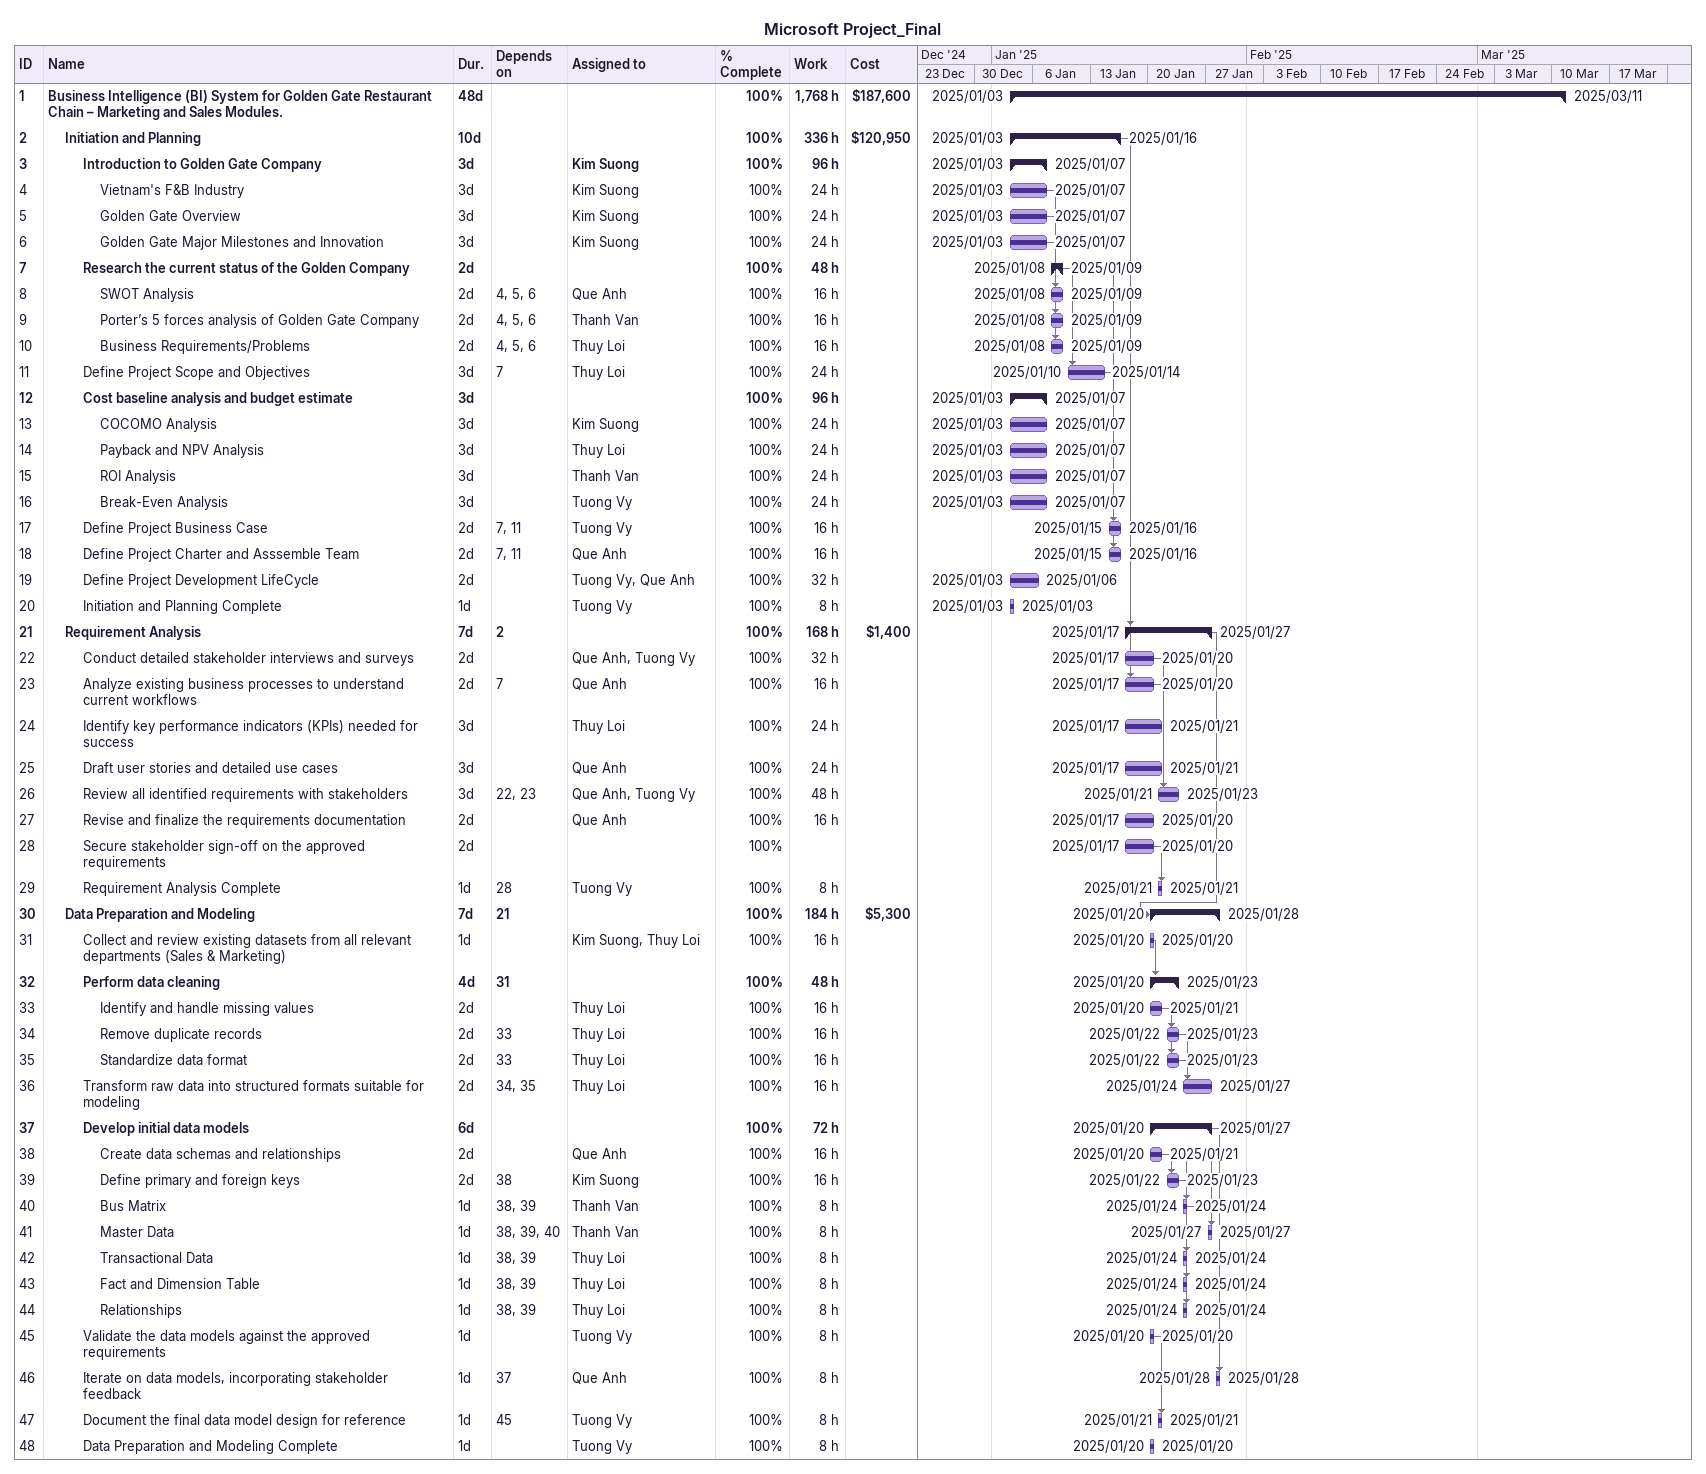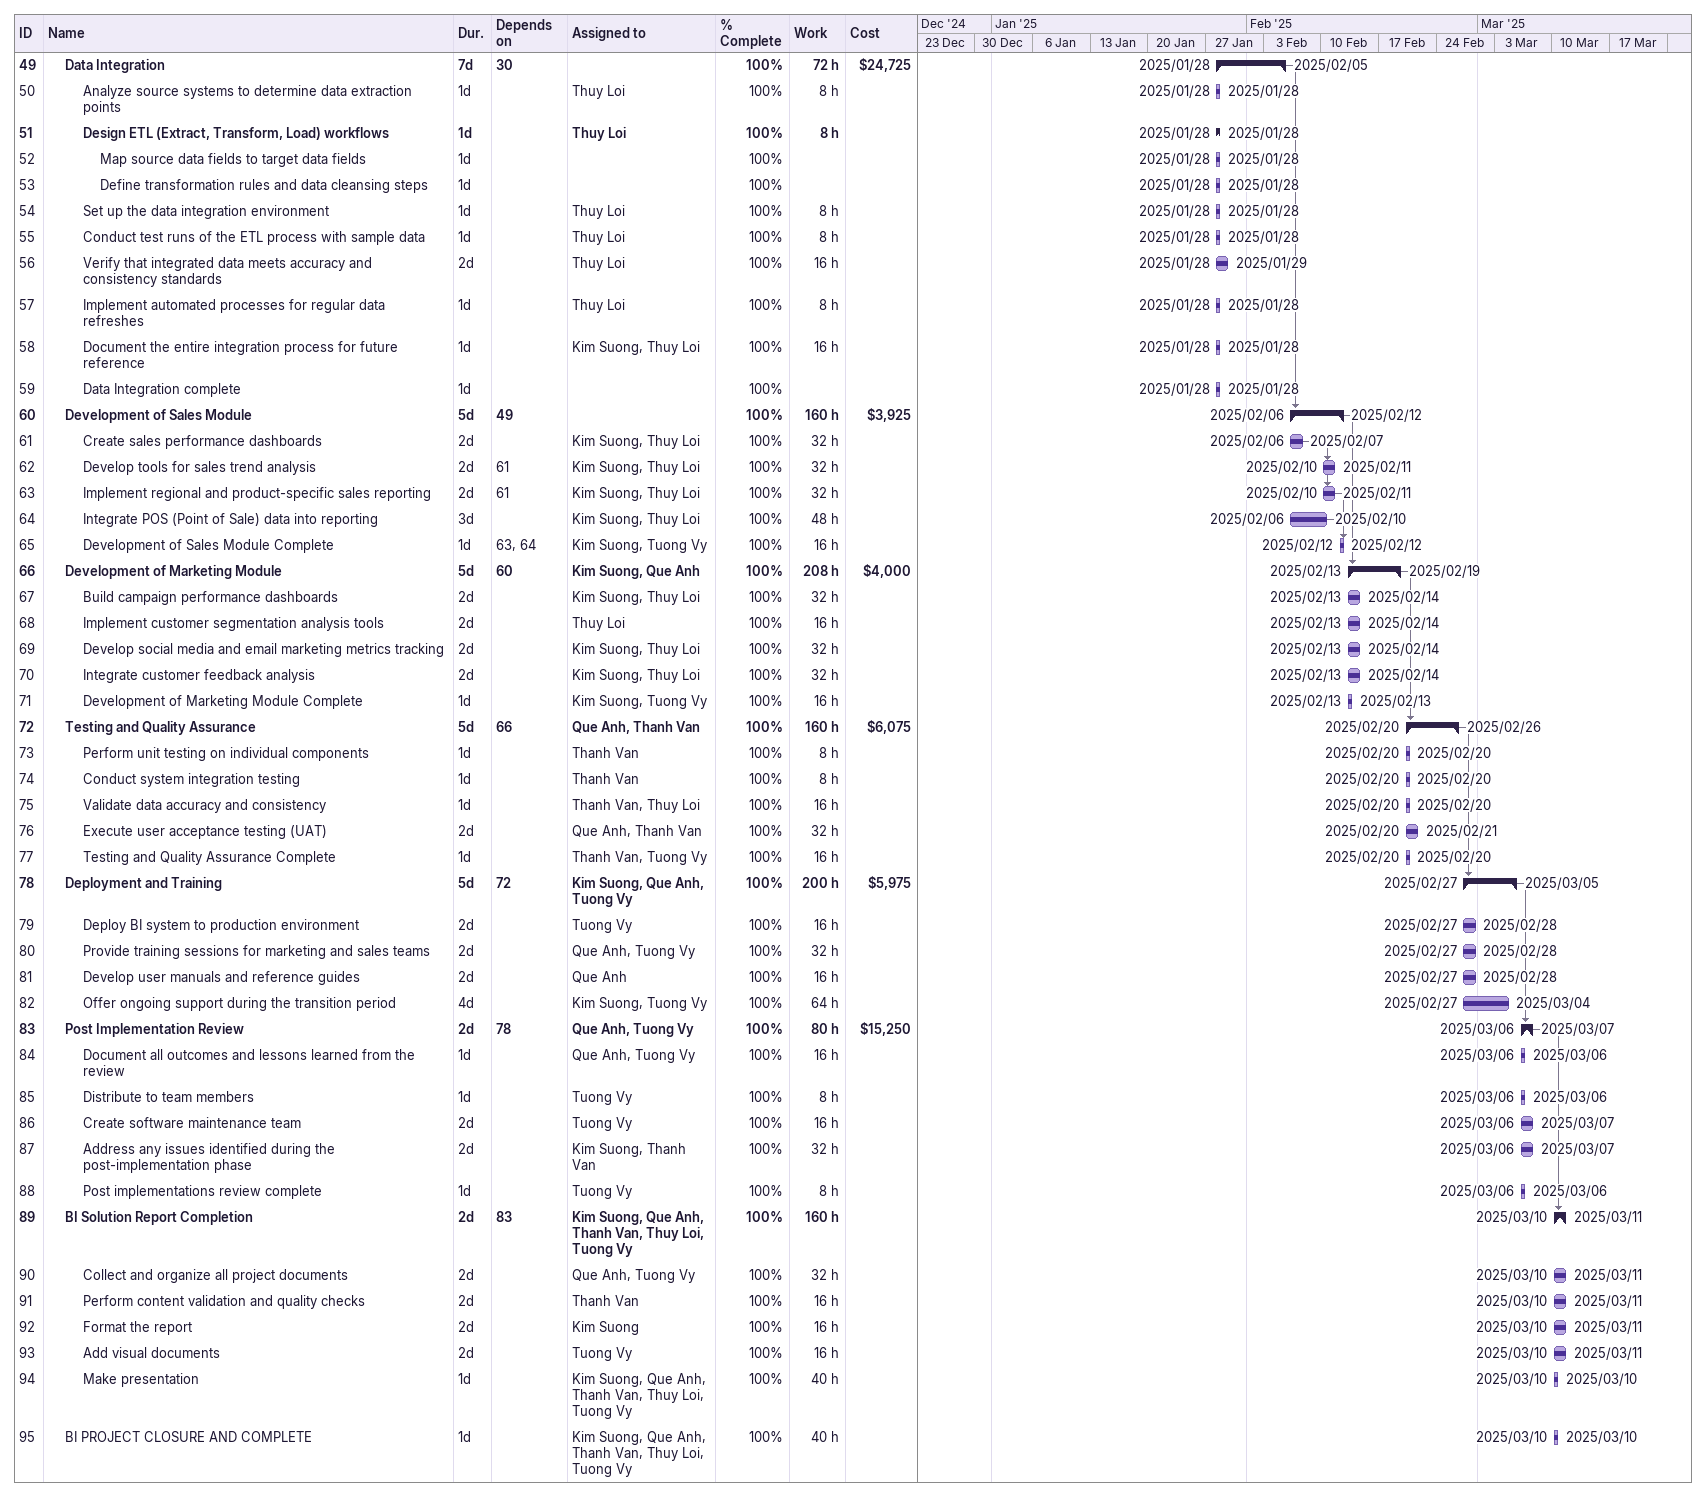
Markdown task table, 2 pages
Microsoft Project_Final

| ID | Level | Task | Duration | Start | Finish | Predecessors | Resources | % complete | Work (h) | Cost ($) |
|---|---|---|---|---|---|---|---|---|---|---|
| 1 | 1 | **Business Intelligence (BI) System for Golden Gate Restaurant Chain – Marketing and Sales Modules.** | 48d | 2025-01-03 | 2025-03-11 |  |  | 100 | 1768 | 187600 |
| 2 | 2 | **Initiation and Planning** | 10d | 2025-01-03 | 2025-01-16 |  |  | 100 | 336 | 120950 |
| 3 | 3 | **Introduction to Golden Gate Company** | 3d | 2025-01-03 | 2025-01-07 |  | Kim Suong | 100 | 96 |  |
| 4 | 4 | Vietnam's F&B Industry | 3d | 2025-01-03 | 2025-01-07 |  | Kim Suong | 100 | 24 |  |
| 5 | 4 | Golden Gate Overview | 3d | 2025-01-03 | 2025-01-07 |  | Kim Suong | 100 | 24 |  |
| 6 | 4 | Golden Gate Major Milestones and Innovation | 3d | 2025-01-03 | 2025-01-07 |  | Kim Suong | 100 | 24 |  |
| 7 | 3 | **Research the current status of the Golden Company** | 2d | 2025-01-08 | 2025-01-09 |  |  | 100 | 48 |  |
| 8 | 4 | SWOT Analysis | 2d | 2025-01-08 | 2025-01-09 | 4, 5, 6 | Que Anh | 100 | 16 |  |
| 9 | 4 | Porter’s 5 forces analysis of Golden Gate Company | 2d | 2025-01-08 | 2025-01-09 | 4, 5, 6 | Thanh Van | 100 | 16 |  |
| 10 | 4 | Business Requirements/Problems | 2d | 2025-01-08 | 2025-01-09 | 4, 5, 6 | Thuy Loi | 100 | 16 |  |
| 11 | 3 | Define Project Scope and Objectives | 3d | 2025-01-10 | 2025-01-14 | 7 | Thuy Loi | 100 | 24 |  |
| 12 | 3 | **Cost baseline analysis and budget estimate** | 3d | 2025-01-03 | 2025-01-07 |  |  | 100 | 96 |  |
| 13 | 4 | COCOMO Analysis | 3d | 2025-01-03 | 2025-01-07 |  | Kim Suong | 100 | 24 |  |
| 14 | 4 | Payback and NPV Analysis | 3d | 2025-01-03 | 2025-01-07 |  | Thuy Loi | 100 | 24 |  |
| 15 | 4 | ROI Analysis | 3d | 2025-01-03 | 2025-01-07 |  | Thanh Van | 100 | 24 |  |
| 16 | 4 | Break-Even Analysis | 3d | 2025-01-03 | 2025-01-07 |  | Tuong Vy | 100 | 24 |  |
| 17 | 3 | Define Project Business Case | 2d | 2025-01-15 | 2025-01-16 | 7, 11 | Tuong Vy | 100 | 16 |  |
| 18 | 3 | Define Project Charter and Asssemble Team | 2d | 2025-01-15 | 2025-01-16 | 7, 11 | Que Anh | 100 | 16 |  |
| 19 | 3 | Define Project Development LifeCycle | 2d | 2025-01-03 | 2025-01-06 |  | Tuong Vy, Que Anh | 100 | 32 |  |
| 20 | 3 | Initiation and Planning Complete | 1d | 2025-01-03 | 2025-01-03 |  | Tuong Vy | 100 | 8 |  |
| 21 | 2 | **Requirement Analysis** | 7d | 2025-01-17 | 2025-01-27 | 2 |  | 100 | 168 | 1400 |
| 22 | 3 | Conduct detailed stakeholder interviews and surveys | 2d | 2025-01-17 | 2025-01-20 |  | Que Anh, Tuong Vy | 100 | 32 |  |
| 23 | 3 | Analyze existing business processes to understand current workflows | 2d | 2025-01-17 | 2025-01-20 | 7 | Que Anh | 100 | 16 |  |
| 24 | 3 | Identify key performance indicators (KPIs) needed for success | 3d | 2025-01-17 | 2025-01-21 |  | Thuy Loi | 100 | 24 |  |
| 25 | 3 | Draft user stories and detailed use cases | 3d | 2025-01-17 | 2025-01-21 |  | Que Anh | 100 | 24 |  |
| 26 | 3 | Review all identified requirements with stakeholders | 3d | 2025-01-21 | 2025-01-23 | 22, 23 | Que Anh, Tuong Vy | 100 | 48 |  |
| 27 | 3 | Revise and finalize the requirements documentation | 2d | 2025-01-17 | 2025-01-20 |  | Que Anh | 100 | 16 |  |
| 28 | 3 | Secure stakeholder sign-off on the approved requirements | 2d | 2025-01-17 | 2025-01-20 |  |  | 100 |  |  |
| 29 | 3 | Requirement Analysis Complete | 1d | 2025-01-21 | 2025-01-21 | 28 | Tuong Vy | 100 | 8 |  |
| 30 | 2 | **Data Preparation and Modeling** | 7d | 2025-01-20 | 2025-01-28 | 21 |  | 100 | 184 | 5300 |
| 31 | 3 | Collect and review existing datasets from all relevant departments (Sales & Marketing) | 1d | 2025-01-20 | 2025-01-20 |  | Kim Suong, Thuy Loi | 100 | 16 |  |
| 32 | 3 | **Perform data cleaning** | 4d | 2025-01-20 | 2025-01-23 | 31 |  | 100 | 48 |  |
| 33 | 4 | Identify and handle missing values | 2d | 2025-01-20 | 2025-01-21 |  | Thuy Loi | 100 | 16 |  |
| 34 | 4 | Remove duplicate records | 2d | 2025-01-22 | 2025-01-23 | 33 | Thuy Loi | 100 | 16 |  |
| 35 | 4 | Standardize data format | 2d | 2025-01-22 | 2025-01-23 | 33 | Thuy Loi | 100 | 16 |  |
| 36 | 3 | Transform raw data into structured formats suitable for modeling | 2d | 2025-01-24 | 2025-01-27 | 34, 35 | Thuy Loi | 100 | 16 |  |
| 37 | 3 | **Develop initial data models** | 6d | 2025-01-20 | 2025-01-27 |  |  | 100 | 72 |  |
| 38 | 4 | Create data schemas and relationships | 2d | 2025-01-20 | 2025-01-21 |  | Que Anh | 100 | 16 |  |
| 39 | 4 | Define primary and foreign keys | 2d | 2025-01-22 | 2025-01-23 | 38 | Kim Suong | 100 | 16 |  |
| 40 | 4 | Bus Matrix | 1d | 2025-01-24 | 2025-01-24 | 38, 39 | Thanh Van | 100 | 8 |  |
| 41 | 4 | Master Data | 1d | 2025-01-27 | 2025-01-27 | 38, 39, 40 | Thanh Van | 100 | 8 |  |
| 42 | 4 | Transactional Data | 1d | 2025-01-24 | 2025-01-24 | 38, 39 | Thuy Loi | 100 | 8 |  |
| 43 | 4 | Fact and Dimension Table | 1d | 2025-01-24 | 2025-01-24 | 38, 39 | Thuy Loi | 100 | 8 |  |
| 44 | 4 | Relationships | 1d | 2025-01-24 | 2025-01-24 | 38, 39 | Thuy Loi | 100 | 8 |  |
| 45 | 3 | Validate the data models against the approved requirements | 1d | 2025-01-20 | 2025-01-20 |  | Tuong Vy | 100 | 8 |  |
| 46 | 3 | Iterate on data models, incorporating stakeholder feedback | 1d | 2025-01-28 | 2025-01-28 | 37 | Que Anh | 100 | 8 |  |
| 47 | 3 | Document the final data model design for reference | 1d | 2025-01-21 | 2025-01-21 | 45 | Tuong Vy | 100 | 8 |  |
| 48 | 3 | Data Preparation and Modeling Complete | 1d | 2025-01-20 | 2025-01-20 |  | Tuong Vy | 100 | 8 |  |
| 49 | 2 | **Data Integration** | 7d | 2025-01-28 | 2025-02-05 | 30 |  | 100 | 72 | 24725 |
| 50 | 3 | Analyze source systems to determine data extraction points | 1d | 2025-01-28 | 2025-01-28 |  | Thuy Loi | 100 | 8 |  |
| 51 | 3 | **Design ETL (Extract, Transform, Load) workflows** | 1d | 2025-01-28 | 2025-01-28 |  | Thuy Loi | 100 | 8 |  |
| 52 | 4 | Map source data fields to target data fields | 1d | 2025-01-28 | 2025-01-28 |  |  | 100 |  |  |
| 53 | 4 | Define transformation rules and data cleansing steps | 1d | 2025-01-28 | 2025-01-28 |  |  | 100 |  |  |
| 54 | 3 | Set up the data integration environment | 1d | 2025-01-28 | 2025-01-28 |  | Thuy Loi | 100 | 8 |  |
| 55 | 3 | Conduct test runs of the ETL process with sample data | 1d | 2025-01-28 | 2025-01-28 |  | Thuy Loi | 100 | 8 |  |
| 56 | 3 | Verify that integrated data meets accuracy and consistency standards | 2d | 2025-01-28 | 2025-01-29 |  | Thuy Loi | 100 | 16 |  |
| 57 | 3 | Implement automated processes for regular data refreshes | 1d | 2025-01-28 | 2025-01-28 |  | Thuy Loi | 100 | 8 |  |
| 58 | 3 | Document the entire integration process for future reference | 1d | 2025-01-28 | 2025-01-28 |  | Kim Suong, Thuy Loi | 100 | 16 |  |
| 59 | 3 | Data Integration complete | 1d | 2025-01-28 | 2025-01-28 |  |  | 100 |  |  |
| 60 | 2 | **Development of Sales Module** | 5d | 2025-02-06 | 2025-02-12 | 49 |  | 100 | 160 | 3925 |
| 61 | 3 | Create sales performance dashboards | 2d | 2025-02-06 | 2025-02-07 |  | Kim Suong, Thuy Loi | 100 | 32 |  |
| 62 | 3 | Develop tools for sales trend analysis | 2d | 2025-02-10 | 2025-02-11 | 61 | Kim Suong, Thuy Loi | 100 | 32 |  |
| 63 | 3 | Implement regional and product-specific sales reporting | 2d | 2025-02-10 | 2025-02-11 | 61 | Kim Suong, Thuy Loi | 100 | 32 |  |
| 64 | 3 | Integrate POS (Point of Sale) data into reporting | 3d | 2025-02-06 | 2025-02-10 |  | Kim Suong, Thuy Loi | 100 | 48 |  |
| 65 | 3 | Development of Sales Module Complete | 1d | 2025-02-12 | 2025-02-12 | 63, 64 | Kim Suong, Tuong Vy | 100 | 16 |  |
| 66 | 2 | **Development of Marketing Module** | 5d | 2025-02-13 | 2025-02-19 | 60 | Kim Suong, Que Anh | 100 | 208 | 4000 |
| 67 | 3 | Build campaign performance dashboards | 2d | 2025-02-13 | 2025-02-14 |  | Kim Suong, Thuy Loi | 100 | 32 |  |
| 68 | 3 | Implement customer segmentation analysis tools | 2d | 2025-02-13 | 2025-02-14 |  | Thuy Loi | 100 | 16 |  |
| 69 | 3 | Develop social media and email marketing metrics tracking | 2d | 2025-02-13 | 2025-02-14 |  | Kim Suong, Thuy Loi | 100 | 32 |  |
| 70 | 3 | Integrate customer feedback analysis | 2d | 2025-02-13 | 2025-02-14 |  | Kim Suong, Thuy Loi | 100 | 32 |  |
| 71 | 3 | Development of Marketing Module Complete | 1d | 2025-02-13 | 2025-02-13 |  | Kim Suong, Tuong Vy | 100 | 16 |  |
| 72 | 2 | **Testing and Quality Assurance** | 5d | 2025-02-20 | 2025-02-26 | 66 | Que Anh, Thanh Van | 100 | 160 | 6075 |
| 73 | 3 | Perform unit testing on individual components | 1d | 2025-02-20 | 2025-02-20 |  | Thanh Van | 100 | 8 |  |
| 74 | 3 | Conduct system integration testing | 1d | 2025-02-20 | 2025-02-20 |  | Thanh Van | 100 | 8 |  |
| 75 | 3 | Validate data accuracy and consistency | 1d | 2025-02-20 | 2025-02-20 |  | Thanh Van, Thuy Loi | 100 | 16 |  |
| 76 | 3 | Execute user acceptance testing (UAT) | 2d | 2025-02-20 | 2025-02-21 |  | Que Anh, Thanh Van | 100 | 32 |  |
| 77 | 3 | Testing and Quality Assurance Complete | 1d | 2025-02-20 | 2025-02-20 |  | Thanh Van, Tuong Vy | 100 | 16 |  |
| 78 | 2 | **Deployment and Training** | 5d | 2025-02-27 | 2025-03-05 | 72 | Kim Suong, Que Anh, Tuong Vy | 100 | 200 | 5975 |
| 79 | 3 | Deploy BI system to production environment | 2d | 2025-02-27 | 2025-02-28 |  | Tuong Vy | 100 | 16 |  |
| 80 | 3 | Provide training sessions for marketing and sales teams | 2d | 2025-02-27 | 2025-02-28 |  | Que Anh, Tuong Vy | 100 | 32 |  |
| 81 | 3 | Develop user manuals and reference guides | 2d | 2025-02-27 | 2025-02-28 |  | Que Anh | 100 | 16 |  |
| 82 | 3 | Offer ongoing support during the transition period | 4d | 2025-02-27 | 2025-03-04 |  | Kim Suong, Tuong Vy | 100 | 64 |  |
| 83 | 2 | **Post Implementation Review** | 2d | 2025-03-06 | 2025-03-07 | 78 | Que Anh, Tuong Vy | 100 | 80 | 15250 |
| 84 | 3 | Document all outcomes and lessons learned from the review | 1d | 2025-03-06 | 2025-03-06 |  | Que Anh, Tuong Vy | 100 | 16 |  |
| 85 | 3 | Distribute to team members | 1d | 2025-03-06 | 2025-03-06 |  | Tuong Vy | 100 | 8 |  |
| 86 | 3 | Create software maintenance team | 2d | 2025-03-06 | 2025-03-07 |  | Tuong Vy | 100 | 16 |  |
| 87 | 3 | Address any issues identified during the post-implementation phase | 2d | 2025-03-06 | 2025-03-07 |  | Kim Suong, Thanh Van | 100 | 32 |  |
| 88 | 3 | Post implementations review complete | 1d | 2025-03-06 | 2025-03-06 |  | Tuong Vy | 100 | 8 |  |
| 89 | 2 | **BI Solution Report Completion** | 2d | 2025-03-10 | 2025-03-11 | 83 | Kim Suong, Que Anh, Thanh Van, Thuy Loi, Tuong Vy | 100 | 160 |  |
| 90 | 3 | Collect and organize all project documents | 2d | 2025-03-10 | 2025-03-11 |  | Que Anh, Tuong Vy | 100 | 32 |  |
| 91 | 3 | Perform content validation and quality checks | 2d | 2025-03-10 | 2025-03-11 |  | Thanh Van | 100 | 16 |  |
| 92 | 3 | Format the report | 2d | 2025-03-10 | 2025-03-11 |  | Kim Suong | 100 | 16 |  |
| 93 | 3 | Add visual documents | 2d | 2025-03-10 | 2025-03-11 |  | Tuong Vy | 100 | 16 |  |
| 94 | 3 | Make presentation | 1d | 2025-03-10 | 2025-03-10 |  | Kim Suong, Que Anh, Thanh Van, Thuy Loi, Tuong Vy | 100 | 40 |  |
| 95 | 2 | BI PROJECT CLOSURE AND COMPLETE | 1d | 2025-03-10 | 2025-03-10 |  | Kim Suong, Que Anh, Thanh Van, Thuy Loi, Tuong Vy | 100 | 40 |  |
